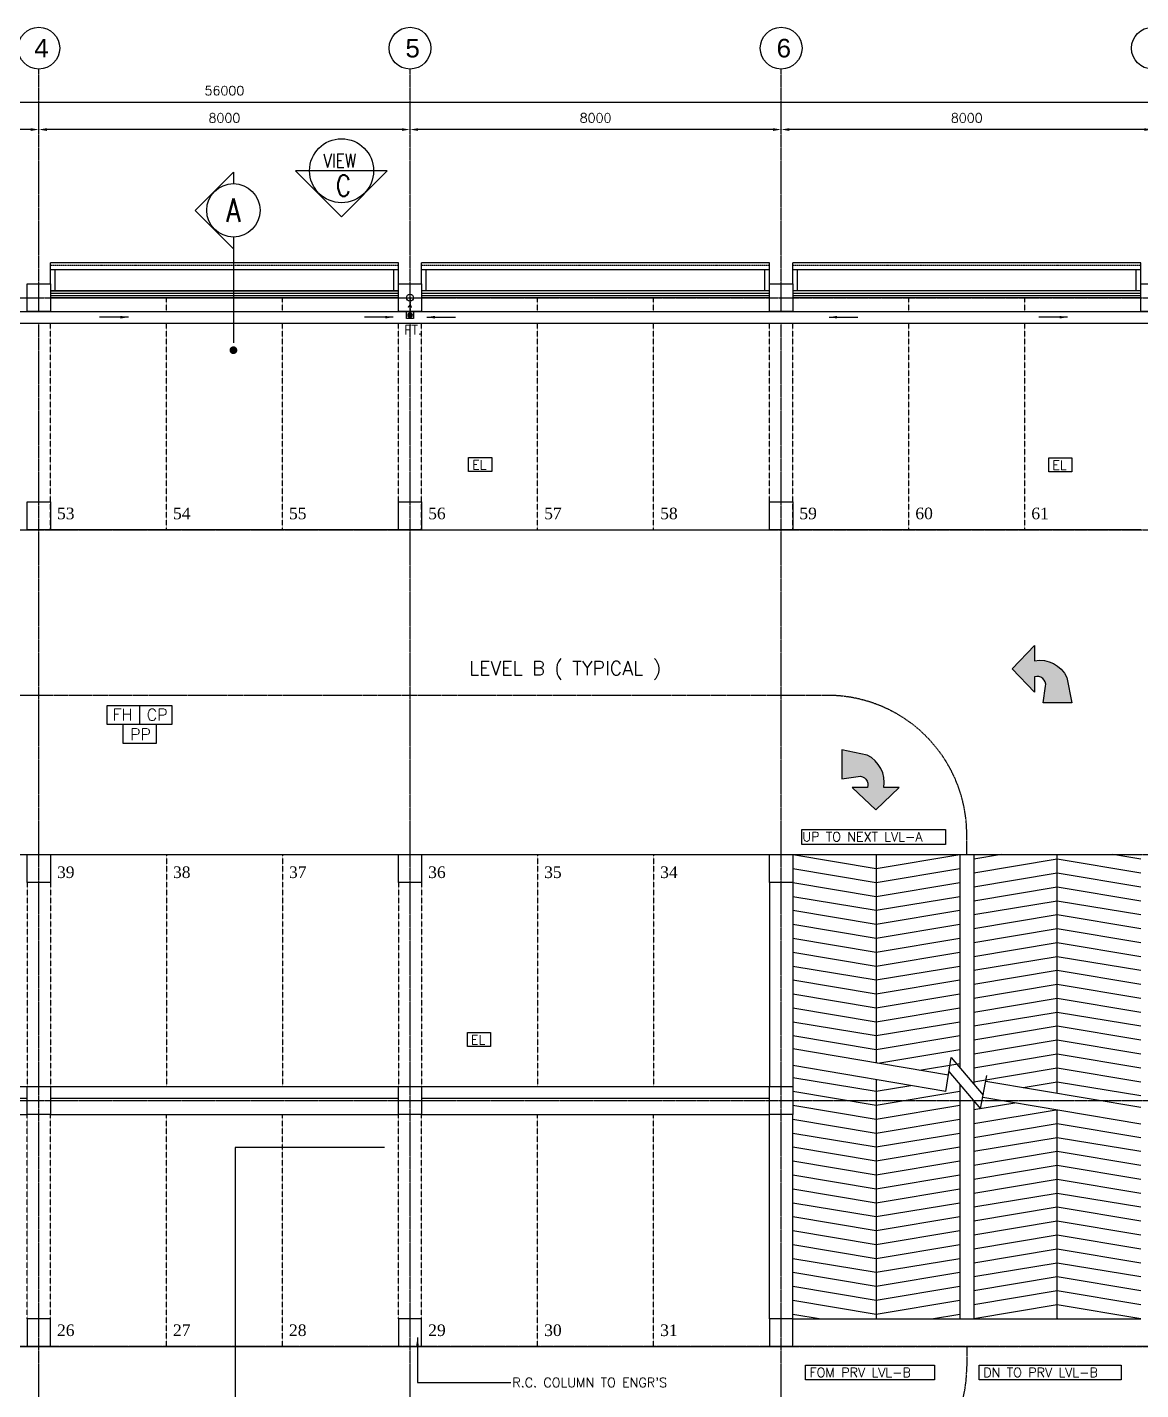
# Model space of a CAD drawing. Header units: millimetres. Extents: x -312260 to 194620, y -310600 to 21683.
# Drawn here: x -106208 to -82208, y -8150 to 21208 of the extents above; entities that cross this region are included whole.
import ezdxf
from ezdxf.enums import TextEntityAlignment as Align

# ---------------------------------------------------------------- set-up
doc = ezdxf.new("R2010")
doc.units = ezdxf.units.MM
doc.header["$LTSCALE"] = 5
doc.header["$MEASUREMENT"] = 0
doc.header["$PDMODE"] = 3
for name, pattern in [('CENTER', [2, 1.25, -0.25, 0.25, -0.25]), ('DASHDOT2', [0.5, 0.25, -0.125, 0, -0.125]), ('DASHEDX2', [1.5, 1, -0.5]), ('HIDDEN2', [0.1875, 0.125, -0.0625])]:
    doc.linetypes.add(name, pattern=pattern)
for name, color, linetype in [('ARROW', 254, 'Continuous'), ('beam_p', 1, 'Continuous'), ('col', 7, 'Continuous'), ('CP NUMBERING', 1, 'Continuous'), ('DIM', 7, 'Continuous'), ('DRAIN', 5, 'Continuous'), ('EL & K', 10, 'Continuous'), ('FIX', 5, 'Continuous'), ('GRID', 9, 'CENTER'), ('LEG-T', 7, 'Continuous'), ('MV', 7, 'Continuous'), ('parap', 7, 'Continuous'), ('park L', 9, 'DASHEDX2'), ('RAIL', 1, 'Continuous'), ('RWDP', 1, 'Continuous'), ('SPEC', 7, 'Continuous'), ('T35', 2, 'Continuous'), ('TEXT', 7, 'Continuous'), ('wall', 2, 'Continuous')]:
    doc.layers.add(name, color=color, linetype=linetype)
doc.styles.add('CARPARK NO', font='TIMES.TTF', dxfattribs={"height": 200})
doc.styles.add('E', font='ROMANS.SHX', dxfattribs={"width": 0.9})
doc.styles.add('HELV', font='HELV.shx')
doc.styles.add('ROMS', font='romans.shx', dxfattribs={"width": 0.8, "height": 230})
doc.styles.add('S100', font='ROMANS.shx', dxfattribs={"height": 200})
doc.dimstyles.new('S100', dxfattribs={"dimscale": 0, "dimtxt": 150, "dimasz": 175, "dimexe": 150, "dimexo": 150, "dimgap": 150, "dimtad": 1, "dimdec": 0, "dimzin": 0, "dimdsep": 46, "dimtxsty": 'S100', "dimcen": 0, "dimdle": 100, "dimclrd": 5, "dimclre": 5, "dimclrt": 1, "dimaunit": 1, "dimadec": 0, "dimazin": 0, "dimtfac": 1, "dimtdec": 0, "dimtofl": 0, "dimtmove": 1, "dimatfit": 3, "dimfxl": 1, "dimtolj": 1, "dimtzin": 0, "dimarcsym": 0})

# ---------------------------------------------------------------- blocks, each defined once
blk = doc.blocks.new('*D80')
at = {"layer": 'DEFPOINTS', "color": 0}
for p in [(-89958, 19004), (-89958, 19004), (-81958, 17546)]:
    blk.add_point(p, dxfattribs=at)
at = {"layer": 'DIM', "color": 5, "lineweight": -2}
for p, q in [((-81958, 17696), (-81958, 19154)), ((-82133, 19004), (-89783, 19004))]:
    blk.add_line(p, q, dxfattribs=at)
at = {"layer": 'DIM', "color": 5}
for points in [[(-89783, 19033), (-89783, 18974), (-89958, 19004)], [(-82133, 19033), (-82133, 18974), (-81958, 19004)]]:
    blk.add_solid(points, dxfattribs=at)
at = {"layer": 'DIM', "color": 1, "insert": (-85958, 19254), "char_height": 200, "attachment_point": 5, "style": 'S100'}
blk.add_mtext('\\A1;8000', dxfattribs=at)
blk = doc.blocks.new('*D81')
at = {"layer": 'DEFPOINTS', "color": 0}
for p in [(-97958, 19004), (-97958, 19004), (-89958, 19004)]:
    blk.add_point(p, dxfattribs=at)
at = {"layer": 'DIM', "color": 5, "lineweight": -2}
blk.add_line((-90133, 19004), (-97783, 19004), dxfattribs=at)
at = {"layer": 'DIM', "color": 5}
for points in [[(-97783, 19033), (-97783, 18974), (-97958, 19004)], [(-90133, 19033), (-90133, 18974), (-89958, 19004)]]:
    blk.add_solid(points, dxfattribs=at)
at = {"layer": 'DIM', "color": 1, "insert": (-93958, 19254), "char_height": 200, "attachment_point": 5, "style": 'S100'}
blk.add_mtext('\\A1;8000', dxfattribs=at)
blk = doc.blocks.new('*D82')
at = {"layer": 'DEFPOINTS', "color": 0}
for p in [(-105958, 19004), (-105958, 19004), (-97958, 19004)]:
    blk.add_point(p, dxfattribs=at)
at = {"layer": 'DIM', "color": 5, "lineweight": -2}
blk.add_line((-98133, 19004), (-105783, 19004), dxfattribs=at)
at = {"layer": 'DIM', "color": 5}
for points in [[(-105783, 19033), (-105783, 18974), (-105958, 19004)], [(-98133, 19033), (-98133, 18974), (-97958, 19004)]]:
    blk.add_solid(points, dxfattribs=at)
at = {"layer": 'DIM', "color": 1, "insert": (-101958, 19254), "char_height": 200, "attachment_point": 5, "style": 'S100'}
blk.add_mtext('\\A1;8000', dxfattribs=at)
blk = doc.blocks.new('*D83')
at = {"layer": 'DEFPOINTS', "color": 0}
for p in [(-113958, 19004), (-113958, 19004), (-105958, 19004)]:
    blk.add_point(p, dxfattribs=at)
at = {"layer": 'DIM', "color": 5, "lineweight": -2}
blk.add_line((-106133, 19004), (-113783, 19004), dxfattribs=at)
at = {"layer": 'DIM', "color": 5}
for points in [[(-113783, 19033), (-113783, 18974), (-113958, 19004)], [(-106133, 19033), (-106133, 18974), (-105958, 19004)]]:
    blk.add_solid(points, dxfattribs=at)
at = {"layer": 'DIM', "color": 1, "insert": (-109958, 19254), "char_height": 200, "attachment_point": 5, "style": 'S100'}
blk.add_mtext('\\A1;8000', dxfattribs=at)
blk = doc.blocks.new('*D86')
at = {"layer": 'DEFPOINTS', "color": 0}
for p in [(-73958, 19592), (-129958, 17225), (-73958, 17225)]:
    blk.add_point(p, dxfattribs=at)
at = {"layer": 'DIM', "color": 5, "lineweight": -2}
for p, q in [((-129958, 17375), (-129958, 19742)), ((-73958, 17375), (-73958, 19742)), ((-129783, 19592), (-74133, 19592))]:
    blk.add_line(p, q, dxfattribs=at)
at = {"layer": 'DIM', "color": 5}
for points in [[(-129783, 19621), (-129783, 19562), (-129958, 19592)], [(-74133, 19621), (-74133, 19562), (-73958, 19592)]]:
    blk.add_solid(points, dxfattribs=at)
at = {"layer": 'DIM', "color": 1, "insert": (-101958, 19842), "char_height": 200, "attachment_point": 5, "style": 'S100'}
blk.add_mtext('\\A1;56000', dxfattribs=at)
blk = doc.blocks.new('FT')
at = {"layer": 'FIX', "color": 6, "linetype": 'Continuous'}
for p, q in [((-102916, 3485), (-102974, 3542)), ((-102897, 3492), (-102966, 3561)), ((-102883, 3505), (-102953, 3575)), ((-102875, 3524), (-102934, 3583)), ((-102878, 3553), (-102905, 3580)), ((-102947, 3489), (-102969, 3511))]:
    blk.add_line(p, q, dxfattribs=at)
blk.add_lwpolyline([(-102849, 3609), (-102999, 3609), (-102999, 3459), (-102849, 3459)], close=True, dxfattribs=at)
blk.add_circle((-102924, 3534), 50, dxfattribs=at)

msp = doc.modelspace()

# ---------------------------------------------------------------- hatches: boundary and pattern name
at = {"layer": 'ARROW', "linetype": 'Continuous'}
for points in [[(-84258.2, 7007.8), (-84312.4, 6652.9), (-83689.8, 6652.9), (-83800.8, 7199.2, 0.3415961), (-84496, 7558.3), (-84496, 7889.9), (-84980.7, 7385.5), (-84496, 6881.1), (-84496, 7208.1, -0.5725495)], [(-88098.5, 4829), (-88425.5, 4829), (-87921.1, 4344.2), (-87416.7, 4829), (-87748.3, 4829, 0.3415961), (-88107.4, 5524.1), (-88653.7, 5635.1), (-88653.7, 5012.5), (-88298.8, 5066.7, -0.5725495)]]:
    msp.add_hatch(color=256, dxfattribs=at).paths.add_polyline_path(points)

# ---------------------------------------------------------------- linework, layer by layer
at = {"color": 3}
for p, q in [((-101764.1, 18085.4), (-102588.6, 17260.8)), ((-101764.1, 18085.4), (-101764.1, 17838.4)), ((-101764.1, 16436.3), (-102588.6, 17260.8)), ((-101764.1, 16688.4), (-101764.1, 16436.3)), ((-101764.1, 16436.3), (-101764.1, 14407))]:
    msp.add_line(p, q, dxfattribs=at)
for p, q in [((-98743.4, 18116.1), (-100123.4, 18116.1)), ((-103787.5, 6595.7), (-103787.5, 6185.1)), ((-103431.2, 6185.1), (-103431.2, 5774.4)), ((-89707.7, 3380.7), (-82207.7, 3380.7)), ((-89707.7, -6621.2), (-82207.7, -6621.2))]:
    msp.add_line(p, q)
at = {"color": 8}
for p, q in [((-89707.7, 3380.7), (-87907.7, 3080.7)), ((-87907.7, 3380.7), (-87907.7, -1107.2)), ((-87907.7, 3080.7), (-86107.7, 3380.7)), ((-85207.7, 3380.7), (-85807.7, 3280.7)), ((-84007.7, 3280.7), (-85807.7, 2980.7)), ((-84007.7, -1765.5), (-84007.7, 3380.7)), ((-82207.7, 2980.7), (-84007.7, 3280.7)), ((-82207.7, 3280.7), (-82807.7, 3380.7)), ((-89707.7, 3080.7), (-87907.7, 2780.7)), ((-87907.7, 2780.7), (-86107.7, 3080.7)), ((-84007.7, 2980.7), (-85807.7, 2680.7)), ((-82207.7, 2680.7), (-84007.7, 2980.7)), ((-89707.7, 2780.7), (-87907.7, 2480.7)), ((-87907.7, 2480.7), (-86107.7, 2780.7)), ((-84007.7, 2680.7), (-85807.7, 2380.7)), ((-82207.7, 2380.7), (-84007.7, 2680.7)), ((-89707.7, 2480.7), (-87907.7, 2180.7)), ((-87907.7, 2180.7), (-86107.7, 2480.7)), ((-84007.7, 2380.7), (-85807.7, 2080.7)), ((-82207.7, 2080.7), (-84007.7, 2380.7)), ((-89707.7, 2180.7), (-87907.7, 1880.7)), ((-87907.7, 1880.7), (-86107.7, 2180.7)), ((-84007.7, 2080.7), (-85807.7, 1780.7)), ((-82207.7, 1780.7), (-84007.7, 2080.7)), ((-89707.7, 1880.7), (-87907.7, 1580.7)), ((-87907.7, 1580.7), (-86107.7, 1880.7)), ((-84007.7, 1780.7), (-85807.7, 1480.7)), ((-82207.7, 1480.7), (-84007.7, 1780.7)), ((-89707.7, 1580.7), (-87907.7, 1280.7)), ((-87907.7, 1280.7), (-86107.7, 1580.7)), ((-84007.7, 1480.7), (-85807.7, 1180.7)), ((-82207.7, 1180.7), (-84007.7, 1480.7)), ((-89707.7, 1280.7), (-87907.7, 980.7)), ((-87907.7, 980.7), (-86107.7, 1280.7)), ((-84007.7, 1180.7), (-85807.7, 880.7)), ((-82207.7, 880.7), (-84007.7, 1180.7)), ((-89707.7, 980.7), (-87907.7, 680.7)), ((-87907.7, 680.7), (-86107.7, 980.7)), ((-84007.7, 880.7), (-85807.7, 580.7)), ((-82207.7, 580.7), (-84007.7, 880.7)), ((-89707.7, 680.7), (-87907.7, 380.7)), ((-87907.7, 380.7), (-86107.7, 680.7)), ((-89707.7, 380.7), (-87907.7, 80.7)), ((-87907.7, 80.7), (-86107.7, 380.7)), ((-84007.7, 580.7), (-85807.7, 280.7)), ((-82207.7, 280.7), (-84007.7, 580.7)), ((-89707.7, 80.7), (-87907.7, -219.3)), ((-87907.7, -219.3), (-86107.7, 80.7)), ((-84007.7, 280.7), (-85807.7, -19.3)), ((-82207.7, -19.3), (-84007.7, 280.7)), ((-89707.7, -219.3), (-87907.7, -519.3)), ((-87907.7, -519.3), (-86107.7, -219.3)), ((-84007.7, -19.3), (-85807.7, -319.3)), ((-82207.7, -319.3), (-84007.7, -19.3)), ((-89707.7, -519.3), (-87907.7, -819.3)), ((-87907.7, -819.3), (-86107.7, -519.3)), ((-84007.7, -319.3), (-85807.7, -619.3)), ((-82207.7, -619.3), (-84007.7, -319.3)), ((-87871.9, -1113.3), (-86107.7, -819.3)), ((-84007.7, -619.3), (-85807.7, -919.3)), ((-82207.7, -919.3), (-84007.7, -619.3)), ((-86977.6, -1264.2), (-86107.7, -1119.3)), ((-84007.7, -919.3), (-85807.7, -1219.3)), ((-82207.7, -1219.3), (-84007.7, -919.3)), ((-89707.7, -1419.3), (-87907.7, -1719.3)), ((-84007.7, -1219.3), (-85807.7, -1519.3)), ((-82207.7, -1519.3), (-84007.7, -1219.3)), ((-89707.7, -1719.3), (-87907.7, -2019.3)), ((-87907.7, -1468.4), (-87907.7, -6621.2)), ((-87907.7, -1719.3), (-87159.9, -1594.6)), ((-87907.7, -2019.3), (-86107.7, -1719.3)), ((-84007.7, -1519.3), (-84741.7, -1641.6)), ((-82207.7, -1819.3), (-84007.7, -1519.3)), ((-89707.7, -2019.3), (-87907.7, -2319.3)), ((-87907.7, -2319.3), (-86107.7, -2019.3)), ((-84924.1, -1972), (-85807.7, -2119.3)), ((-89707.7, -2319.3), (-87907.7, -2619.3)), ((-87907.7, -2619.3), (-86107.7, -2319.3)), ((-84029.8, -2122.9), (-85807.7, -2419.3)), ((-84007.7, -6621.2), (-84007.7, -2126.6)), ((-89707.7, -2619.3), (-87907.7, -2919.3)), ((-87907.7, -2919.3), (-86107.7, -2619.3)), ((-84007.7, -2419.3), (-85807.7, -2719.3)), ((-82207.7, -2719.3), (-84007.7, -2419.3)), ((-89707.7, -2919.3), (-87907.7, -3219.3)), ((-87907.7, -3219.3), (-86107.7, -2919.3)), ((-84007.7, -2719.3), (-85807.7, -3019.3)), ((-82207.7, -3019.3), (-84007.7, -2719.3)), ((-89707.7, -3219.3), (-87907.7, -3519.3)), ((-87907.7, -3519.3), (-86107.7, -3219.3)), ((-84007.7, -3019.3), (-85807.7, -3319.3)), ((-82207.7, -3319.3), (-84007.7, -3019.3)), ((-89707.7, -3519.3), (-87907.7, -3819.3)), ((-87907.7, -3819.3), (-86107.7, -3519.3)), ((-84007.7, -3319.3), (-85807.7, -3619.3)), ((-82207.7, -3619.3), (-84007.7, -3319.3)), ((-84007.7, -3619.3), (-85807.7, -3919.3)), ((-82207.7, -3919.3), (-84007.7, -3619.3)), ((-89707.7, -3819.3), (-87907.7, -4119.3)), ((-87907.7, -4119.3), (-86107.7, -3819.3)), ((-84007.7, -3919.3), (-85807.7, -4219.3)), ((-82207.7, -4219.3), (-84007.7, -3919.3)), ((-89707.7, -4119.3), (-87907.7, -4419.3)), ((-87907.7, -4419.3), (-86107.7, -4119.3)), ((-84007.7, -4219.3), (-85807.7, -4519.3)), ((-82207.7, -4519.3), (-84007.7, -4219.3)), ((-89707.7, -4419.3), (-87907.7, -4719.3)), ((-87907.7, -4719.3), (-86107.7, -4419.3)), ((-84007.7, -4519.3), (-85807.7, -4819.3)), ((-82207.7, -4819.3), (-84007.7, -4519.3)), ((-89707.7, -4719.3), (-87907.7, -5019.3)), ((-87907.7, -5019.3), (-86107.7, -4719.3)), ((-84007.7, -4819.3), (-85807.7, -5119.3)), ((-82207.7, -5119.3), (-84007.7, -4819.3)), ((-89707.7, -5019.3), (-87907.7, -5319.3)), ((-87907.7, -5319.3), (-86107.7, -5019.3)), ((-84007.7, -5119.3), (-85807.7, -5419.3)), ((-82207.7, -5419.3), (-84007.7, -5119.3)), ((-89707.7, -5319.3), (-87907.7, -5619.3)), ((-87907.7, -5619.3), (-86107.7, -5319.3)), ((-84007.7, -5419.3), (-85807.7, -5719.3)), ((-82207.7, -5719.3), (-84007.7, -5419.3)), ((-89707.7, -5619.3), (-87907.7, -5919.3)), ((-87907.7, -5919.3), (-86107.7, -5619.3)), ((-84007.7, -5719.3), (-85807.7, -6019.3)), ((-82207.7, -6019.3), (-84007.7, -5719.3)), ((-89707.7, -5919.3), (-87907.7, -6219.3)), ((-87907.7, -6219.3), (-86107.7, -5919.3)), ((-84007.7, -6019.3), (-85807.7, -6319.3)), ((-82207.7, -6319.3), (-84007.7, -6019.3)), ((-89707.7, -6219.3), (-87907.7, -6519.3)), ((-87907.7, -6519.3), (-86107.7, -6219.3)), ((-84007.7, -6319.3), (-85807.7, -6619.3)), ((-82207.7, -6619.3), (-84007.7, -6319.3)), ((-89707.7, -6519.3), (-89096.4, -6621.2)), ((-86719.1, -6621.2), (-86107.7, -6519.3)), ((-84007.7, -6619.3), (-84019.1, -6621.2)), ((-83996.4, -6621.2), (-84007.7, -6619.3))]:
    msp.add_line(p, q, dxfattribs=at)
at = {"color": 5}
for p, q in [((-86353, -1369.6), (-89707.7, -803.4)), ((-86409.9, -1721.2), (-89707.7, -1164.6)), ((-86409.9, -1721.2), (-86291.9, -992.3)), ((-86291.9, -992.3), (-85602.1, -1799.7)), ((-86341.1, -1295.9), (-85658.4, -2095.1)), ((-85658.4, -2095.1), (-85521.8, -1377.4)), ((-82207.7, -2069.3), (-85546.2, -1505.8)), ((-82207.7, -2430.4), (-85612.8, -1855.7))]:
    msp.add_line(p, q, dxfattribs=at)
at = {"color": 3, "const_width": 83.6}
msp.add_lwpolyline([(-101805.9, 14249, 1), (-101722.3, 14249, 1)], format="xyb", close=True, dxfattribs=at)
at = {"color": 1}
for points in [[(-89515.8, 3918.7), (-86412.8, 3918.7), (-86412.8, 3598.4), (-89515.8, 3598.4)], [(-89434.3, -7618.2), (-86656.4, -7618.2), (-86656.4, -7938.5), (-89434.3, -7938.5)], [(-85687.1, -7618.2), (-82633.1, -7618.2), (-82633.1, -7938.5), (-85687.1, -7938.5)]]:
    msp.add_lwpolyline(points, close=True, dxfattribs=at)
at = {"color": 3}
msp.add_lwpolyline([(-98507.6, -2933.3), (-101726.7, -2933.3), (-101726.7, -11103.6), (-105122.7, -11103.6)], dxfattribs=at)
for centre, radius in [((-99433.4, 18116.1), 690), ((-101764.1, 17263.4), 575)]:
    msp.add_circle(centre, radius, dxfattribs=at)
at = {"layer": 'ARROW', "linetype": 'Continuous', "flags": 128}
for points in [[(-84496, 7558.3, -0.3415961), (-83800.8, 7199.2), (-83689.8, 6652.9), (-84312.4, 6652.9), (-84258.2, 7007.8, 0.5725495), (-84496, 7208.1), (-84496, 6881.1), (-84980.7, 7385.5), (-84496, 7889.9), (-84496, 7558.3)], [(-87748.3, 4829, 0.3415961), (-88107.4, 5524.1), (-88653.7, 5635.1), (-88653.7, 5012.5), (-88298.8, 5066.7, -0.5725495), (-88098.5, 4829), (-88425.5, 4829), (-87921.1, 4344.2), (-87416.7, 4829), (-87748.3, 4829)]]:
    msp.add_lwpolyline(points, format="xyb", dxfattribs=at)
at = {"layer": 'beam_p', "ltscale": 2}
for p, q in [((-98207.7, 16130.7), (-105707.7, 16130.7)), ((-105707.7, 15680.7), (-105707.7, 16130.7)), ((-98207.7, 15980.7), (-105707.7, 15980.7)), ((-105607.7, 15530.7), (-105607.7, 15980.7)), ((-98307.7, 15530.7), (-98307.7, 15980.7)), ((-98207.7, 15680.7), (-98207.7, 16130.7)), ((-90207.7, 16130.7), (-97707.7, 16130.7)), ((-97707.7, 15680.7), (-97707.7, 16130.7)), ((-90207.7, 15980.7), (-97707.7, 15980.7)), ((-97607.7, 15530.7), (-97607.7, 15980.7)), ((-90307.7, 15530.7), (-90307.7, 15980.7)), ((-90207.7, 15680.7), (-90207.7, 16130.7)), ((-82207.7, 16130.7), (-89707.7, 16130.7)), ((-89707.7, 15680.7), (-89707.7, 16130.7)), ((-82207.7, 15980.7), (-89707.7, 15980.7)), ((-89607.7, 15530.7), (-89607.7, 15980.7)), ((-82307.7, 15530.7), (-82307.7, 15980.7)), ((-82207.7, 15680.7), (-82207.7, 16130.7)), ((-113707.7, -1619.3), (-106207.7, -1619.3)), ((-105707.7, -1619.3), (-98207.7, -1619.3)), ((-97707.7, -1619.3), (-90207.7, -1619.3)), ((-113707.7, -1869.3), (-106207.7, -1869.3)), ((-105707.7, -1869.3), (-98207.7, -1869.3)), ((-97707.7, -1869.3), (-90207.7, -1869.3)), ((-113707.7, -2219.3), (-106207.7, -2219.3)), ((-105707.7, -2219.3), (-98207.7, -2219.3)), ((-97707.7, -2219.3), (-90207.7, -2219.3))]:
    msp.add_line(p, q, dxfattribs=at)
at = {"layer": 'beam_p', "color": 5, "linetype": 'HIDDEN2', "ltscale": 2}
for p, q in [((-105707.7, 16080.7), (-98207.7, 16080.7)), ((-97707.7, 16080.7), (-90207.7, 16080.7)), ((-89707.7, 16080.7), (-82207.7, 16080.7))]:
    msp.add_line(p, q, dxfattribs=at)
at = {"layer": 'col', "color": 3}
for points in [[(-105707.7, 15080.7), (-106207.7, 15080.7), (-106207.7, 15680.7), (-105707.7, 15680.7)], [(-97707.7, 15080.7), (-98207.7, 15080.7), (-98207.7, 15680.7), (-97707.7, 15680.7)], [(-97707.7, 15080.7), (-98207.7, 15080.7), (-98207.7, 15680.7), (-97707.7, 15680.7)], [(-89707.7, 15080.7), (-90207.7, 15080.7), (-90207.7, 15680.7), (-89707.7, 15680.7)], [(-81707.7, 15080.7), (-82207.7, 15080.7), (-82207.7, 15680.7), (-81707.7, 15680.7)], [(-105707.7, 10380.7), (-106207.7, 10380.7), (-106207.7, 10980.7), (-105707.7, 10980.7)], [(-97707.7, 10380.7), (-98207.7, 10380.7), (-98207.7, 10980.7), (-97707.7, 10980.7)], [(-89707.7, 10380.7), (-90207.7, 10380.7), (-90207.7, 10980.7), (-89707.7, 10980.7)], [(-105707.7, 2780.7), (-106207.7, 2780.7), (-106207.7, 3380.7), (-105707.7, 3380.7)], [(-105707.7, 2780.7), (-106207.7, 2780.7), (-106207.7, 3380.7), (-105707.7, 3380.7)], [(-97707.7, 2780.7), (-98207.7, 2780.7), (-98207.7, 3380.7), (-97707.7, 3380.7)], [(-97707.7, 2780.7), (-98207.7, 2780.7), (-98207.7, 3380.7), (-97707.7, 3380.7)], [(-89707.7, 2780.7), (-90207.7, 2780.7), (-90207.7, 3380.7), (-89707.7, 3380.7)], [(-89707.7, 2780.7), (-90207.7, 2780.7), (-90207.7, 3380.7), (-89707.7, 3380.7)], [(-105707.7, -2219.3), (-106207.7, -2219.3), (-106207.7, -1619.3), (-105707.7, -1619.3)], [(-97707.7, -2219.3), (-98207.7, -2219.3), (-98207.7, -1619.3), (-97707.7, -1619.3)], [(-89707.7, -2219.3), (-90207.7, -2219.3), (-90207.7, -1619.3), (-89707.7, -1619.3)], [(-105707.7, -6619.3), (-106207.7, -6619.3), (-106207.7, -7219.3), (-105707.7, -7219.3)], [(-105707.7, -6619.3), (-106207.7, -6619.3), (-106207.7, -7219.3), (-105707.7, -7219.3)], [(-97707.7, -6619.3), (-98207.7, -6619.3), (-98207.7, -7219.3), (-97707.7, -7219.3)], [(-97707.7, -6619.3), (-98207.7, -6619.3), (-98207.7, -7219.3), (-97707.7, -7219.3)], [(-89707.7, -6619.3), (-90207.7, -6619.3), (-90207.7, -7219.3), (-89707.7, -7219.3)], [(-89707.7, -6619.3), (-90207.7, -6619.3), (-90207.7, -7219.3), (-89707.7, -7219.3)]]:
    msp.add_lwpolyline(points, close=True, dxfattribs=at)
at = {"layer": 'DRAIN'}
for p, q in [((-129407.7, 15080.7), (-74507.7, 15080.7)), ((-129407.7, 14830.7), (-74507.7, 14830.7))]:
    msp.add_line(p, q, dxfattribs=at)
at = {"layer": 'EL & K', "color": 10}
for points in [[(-96695.4, 11936.1), (-96195.4, 11936.1), (-96195.4, 11636.1), (-96695.4, 11636.1)], [(-84190.2, 11929.7), (-83690.2, 11929.7), (-83690.2, 11629.7), (-84190.2, 11629.7)], [(-96721.2, -451.4), (-96221.2, -451.4), (-96221.2, -751.4), (-96721.2, -751.4)]]:
    msp.add_lwpolyline(points, close=True, dxfattribs=at)
at = {"layer": 'GRID', "linetype": 'CENTER', "ltscale": 2}
for p, q in [((-105957.7, 15080.7), (-105957.7, 20308)), ((-97957.7, 15080.7), (-97957.7, 20308)), ((-89957.7, 15080.7), (-89957.7, 20308)), ((-137519.2, 15380.7), (-68329.3, 15380.7)), ((-105957.7, -21553.2), (-105957.7, 14830.7)), ((-97957.7, -21553.2), (-97957.7, 14830.7)), ((-89957.7, -21553.2), (-89957.7, 14830.7)), ((-137519.2, 10380.7), (-68329.3, 10380.7)), ((-137519.2, 3380.7), (-68329.3, 3380.7)), ((-137519.2, -1919.3), (-68329.3, -1919.3)), ((-137519.2, -7219.3), (-68329.3, -7219.3)), ((-66396.2, -7219.3), (-135586.2, -7219.3))]:
    msp.add_line(p, q, dxfattribs=at)
at = {"layer": 'GRID', "color": 7, "linetype": 'ByBlock'}
for centre in [(-105957.7, 20758), (-97957.7, 20758), (-89957.7, 20758), (-81957.7, 20758)]:
    msp.add_circle(centre, 450, dxfattribs=at)
at = {"layer": 'LEG-T'}
for p, q in [((-104484.6, 6595.7), (-103090.3, 6595.7)), ((-104484.6, 6185.1), (-104484.6, 6595.7)), ((-103090.3, 6595.7), (-103090.3, 6185.1)), ((-103090.3, 6185.1), (-104484.6, 6185.1)), ((-104143.7, 5774.4), (-104143.7, 6185.1)), ((-103431.2, 5774.4), (-104143.7, 5774.4))]:
    msp.add_line(p, q, dxfattribs=at)
at = {"layer": 'parap', "color": 0, "ltscale": 2}
for p, q in [((-98207.7, 15530.7), (-105707.7, 15530.7)), ((-105707.7, 15530.7), (-98207.7, 15530.7)), ((-98207.7, 15380.7), (-105707.7, 15380.7)), ((-105707.7, 15380.7), (-98207.7, 15380.7)), ((-90207.7, 15530.7), (-97707.7, 15530.7)), ((-90207.7, 15380.7), (-97707.7, 15380.7)), ((-82207.7, 15530.7), (-89707.7, 15530.7)), ((-82207.7, 15380.7), (-89707.7, 15380.7)), ((-86107.7, 3380.7), (-86107.7, -1207.9)), ((-85807.7, 3380.7), (-85807.7, -1559.1)), ((-90207.7, 2780.7), (-90207.7, -1619.3)), ((-89707.7, 2780.7), (-89707.7, -1619.3)), ((-89707.7, 2780.7), (-89707.7, -1619.3)), ((-86107.7, -1569.1), (-86107.7, -6621.2)), ((-85807.7, -1920.3), (-85807.7, -6621.2)), ((-90207.7, -6619.3), (-90207.7, -2219.3)), ((-89707.7, -6619.3), (-89707.7, -2219.3)), ((-89707.7, -6619.3), (-89707.7, -2219.3))]:
    msp.add_line(p, q, dxfattribs=at)
at = {"layer": 'park L'}
for p, q in [((-103207.7, 15080.7), (-103207.7, 15380.7)), ((-100707.7, 15080.7), (-100707.7, 15380.7)), ((-95207.7, 15080.7), (-95207.7, 15380.7)), ((-92707.7, 15080.7), (-92707.7, 15380.7)), ((-87207.7, 15080.7), (-87207.7, 15380.7)), ((-84707.7, 15080.7), (-84707.7, 15380.7)), ((-105707.7, 10380.7), (-105707.7, 14830.7)), ((-105707.7, 10980.7), (-105707.7, 14830.7)), ((-103207.7, 10380.7), (-103207.7, 14830.7)), ((-100707.7, 10380.7), (-100707.7, 14830.7)), ((-98207.7, 10380.7), (-98207.7, 14830.7)), ((-98207.7, 10980.7), (-98207.7, 14830.7)), ((-97707.7, 10380.7), (-97707.7, 14830.7)), ((-97707.7, 10980.7), (-97707.7, 14830.7)), ((-95207.7, 10380.7), (-95207.7, 14830.7)), ((-92707.7, 10380.7), (-92707.7, 14830.7)), ((-90207.7, 10380.7), (-90207.7, 14830.7)), ((-90207.7, 10980.7), (-90207.7, 14830.7)), ((-89707.7, 10380.7), (-89707.7, 14830.7)), ((-89707.7, 10980.7), (-89707.7, 14830.7)), ((-87207.7, 10380.7), (-87207.7, 14830.7)), ((-84707.7, 10380.7), (-84707.7, 14830.7)), ((-103207.7, 3380.7), (-103207.7, -1619.3)), ((-100707.7, 3380.7), (-100707.7, -1619.3)), ((-95207.7, 3380.7), (-95207.7, -1619.3)), ((-92707.7, 3380.7), (-92707.7, -1619.3)), ((-106207.7, 2780.7), (-106207.7, -1619.3)), ((-105707.7, 2780.7), (-105707.7, -1619.3)), ((-98207.7, 2780.7), (-98207.7, -1619.3)), ((-97707.7, 2780.7), (-97707.7, -1619.3)), ((-106207.7, -6619.3), (-106207.7, -2219.3)), ((-105707.7, -6619.3), (-105707.7, -2219.3)), ((-103207.7, -7219.3), (-103207.7, -2219.3)), ((-100707.7, -7219.3), (-100707.7, -2219.3)), ((-98207.7, -6619.3), (-98207.7, -2219.3)), ((-97707.7, -6619.3), (-97707.7, -2219.3)), ((-95207.7, -7219.3), (-95207.7, -2219.3)), ((-92707.7, -7219.3), (-92707.7, -2219.3))]:
    msp.add_line(p, q, dxfattribs=at)
at = {"layer": 'park L', "color": 8, "ltscale": 2}
for p, q in [((-98207.7, 10380.7), (-105707.7, 10380.7)), ((-97707.7, 10380.7), (-90207.7, 10380.7)), ((-82207.7, 10380.7), (-89707.7, 10380.7)), ((-105707.7, 3380.7), (-98207.7, 3380.7)), ((-97707.7, 3380.7), (-90207.7, 3380.7)), ((-105707.7, -7219.3), (-98207.7, -7219.3)), ((-97707.7, -7219.3), (-90207.7, -7219.3))]:
    msp.add_line(p, q, dxfattribs=at)
at = {"layer": 'RAIL', "color": 5, "ltscale": 1000}
for p, q in [((-105707.7, 15480.7), (-98207.7, 15480.7)), ((-105707.7, 15430.7), (-98207.7, 15430.7)), ((-97707.7, 15480.7), (-90207.7, 15480.7)), ((-97707.7, 15430.7), (-90207.7, 15430.7)), ((-89707.7, 15480.7), (-82207.7, 15480.7)), ((-89707.7, 15430.7), (-82207.7, 15430.7))]:
    msp.add_line(p, q, dxfattribs=at)
at = {"layer": 'RWDP', "color": 2, "linetype": 'DASHDOT2'}
for points in [[(-97957.7, 15380.7), (-97957.7, 15005.7)], [(-97996.4, 15173.3), (-97957.7, 15226.1), (-97920.8, 15175.1)]]:
    msp.add_lwpolyline(points, dxfattribs=at)
at = {"layer": 'RWDP'}
msp.add_circle((-97957.7, 15380.7), 75, dxfattribs=at)
at = {"layer": 'T35', "color": 3}
for p, q in [((-100426, 18116.1), (-99436.5, 17126.6)), ((-100123.4, 18116.1), (-100426, 18116.1)), ((-98447.1, 18116.1), (-99436.5, 17126.6)), ((-98447.1, 18116.1), (-98743.4, 18116.1))]:
    msp.add_line(p, q, dxfattribs=at)
at = {"layer": 'wall', "linetype": 'DASHEDX2', "ltscale": 3}
for points in [[(-85957.7, 3380.7), (-85957.7, 3811.6, 0.4142136), (-88957.7, 6811.6), (-114957.7, 6811.6, 0.4142136), (-117957.7, 3811.6), (-117957.7, 2780.7)], [(-85957.7, -7219.3), (-85957.7, -7650.1, -0.4142136), (-88957.7, -10650.1), (-114957.7, -10650.1, -0.4142136), (-117957.7, -7650.1), (-117957.7, -6619.3)]]:
    msp.add_lwpolyline(points, format="xyb", dxfattribs=at)

# ---------------------------------------------------------------- block references
at = {"layer": 'wall', "xscale": -1, "rotation": 180}
msp.add_blockref('FT', (4966.5, 18539.7), dxfattribs=at)

# ---------------------------------------------------------------- texts
at = {"color": 1, "style": 'S100'}
msp.add_text('FT.', height=200, rotation=0, dxfattribs=at).set_placement((-98079.7, 14585.8))
at = {"color": 3, "style": 'S100'}
msp.add_text('LEVEL B ( TYPICAL )', height=300, rotation=0, dxfattribs=at).set_placement((-96685.5, 7246.9))
at = {"color": 2, "style": 'S100'}
for s, p in [('UP TO NEXT LVL-A', (-89501.4, 3666.7)), ('FOM PRV LVL-B', (-89348.6, -7877)), ('DN TO PRV LVL-B', (-85601.4, -7877))]:
    msp.add_text(s, height=200, rotation=0, dxfattribs=at).set_placement(p)
at = {"layer": 'CP NUMBERING', "style": 'CARPARK NO'}
for s, p in [('53', (-105566.1, 10607.4)), ('54', (-103066.1, 10607.4)), ('55', (-100566.1, 10607.4)), ('56', (-97566.1, 10607.4)), ('57', (-95066.1, 10607.4)), ('58', (-92566.1, 10607.4)), ('59', (-89566.1, 10607.4)), ('60', (-87066.1, 10607.4)), ('61', (-84566.1, 10607.4)), ('39', (-105566.1, 2876.1)), ('38', (-103066.1, 2876.1)), ('37', (-100566.1, 2876.1)), ('36', (-97566.1, 2876.1)), ('35', (-95066.1, 2876.1)), ('34', (-92566.1, 2876.1)), ('26', (-105566.1, -6992.6)), ('27', (-103066.1, -6992.6)), ('28', (-100566.1, -6992.6)), ('29', (-97566.1, -6992.6)), ('30', (-95066.1, -6992.6)), ('31', (-92566.1, -6992.6))]:
    msp.add_text(s, height=250, dxfattribs=at).set_placement(p)
at = {"layer": 'EL & K', "color": 10, "style": 'ROMS'}
for p in [(-96619.5, 11678.7), (-84114.3, 11672.3), (-96645.4, -708.7)]:
    msp.add_text('EL', height=200, dxfattribs=at).set_placement(p)
at = {"layer": 'GRID', "color": 3, "linetype": 'ByBlock', "style": 'HELV'}
for s, p in [('4', (-106056.3, 20557.7)), ('5', (-98056.3, 20557.7)), ('6', (-90056.3, 20557.7))]:
    msp.add_text(s, height=400, dxfattribs=at).set_placement(p)
at = {"layer": 'LEG-T', "color": 2, "ltscale": 10, "style": 'S100'}
for s, p in [('FH', (-104152.6, 6399.1, 1943.7)), ('CP', (-103405.8, 6393.4, 1943.7)), ('PP', (-103766, 5971.4, 1943.7))]:
    msp.add_text(s, height=250, dxfattribs=at).set_placement(p, align=Align.MIDDLE)
at = {"layer": 'SPEC', "style": 'S100'}
msp.add_text("R.C. COLUMN TO ENGR'S", height=200, dxfattribs=at).set_placement((-95751.2, -8094.1))
at = {"layer": 'TEXT', "color": 2, "style": 'E', "width": 0.8}
for s, height, p in [('VIEW', 300, (-99825.9, 18183.3)), ('C', 450, (-99556.5, 17569.8))]:
    msp.add_text(s, height=height, dxfattribs=at).set_placement(p)
at = {"layer": 'TEXT', "color": 4, "style": 'E', "width": 0.8}
msp.add_text('A', height=500, dxfattribs=at).set_placement((-101914.6, 17016.4))

# ---------------------------------------------------------------- dimensions: what is measured, and where the dimension line sits
at = {"layer": 'DIM'}
dim = msp.add_aligned_dim(p1=(-129957.7, 17224.5), p2=(-73957.7, 17224.5), distance=2367, dimstyle='S100', override={"dimscale": 1}, dxfattribs=at)
dim.commit()
dim.dimension.update_dxf_attribs({"geometry": '*D86', "text_midpoint": (-101957.7, 19841.5)})
for base, p1, p2, picture, middle in [((-113957.7, 19003.5), (-105957.7, 19003.5), (-113957.7, 19003.5), '*D83', (-109957.7, 19253.5)), ((-105957.7, 19003.5), (-97957.7, 19003.5), (-105957.7, 19003.5), '*D82', (-101957.7, 19253.5)), ((-97957.7, 19003.5), (-89957.7, 19003.5), (-97957.7, 19003.5), '*D81', (-93957.7, 19253.5)), ((-89957.7, 19003.5), (-81957.7, 17546.2), (-89957.7, 19003.5), '*D80', (-85957.7, 19253.5))]:
    dim = msp.add_linear_dim(base=base, p1=p1, p2=p2, dimstyle='S100', override={"dimscale": 1}, dxfattribs=at)
    dim.commit()
    dim.dimension.update_dxf_attribs({"geometry": picture, "text_midpoint": middle})

# ---------------------------------------------------------------- leaders
at = {"layer": 'MV'}
msp.add_leader([(-97796.1, -7025.5), (-97796.1, -7993.3), (-95783, -7993.3)], dimstyle='S100', override={"dimscale": 1}, dxfattribs=at)
at = {"layer": 'RWDP'}
for points in [[(-104024.4, 14960.5), (-104648.2, 14960.5)], [(-98317.9, 14960.5), (-98941.6, 14960.5)], [(-97597.6, 14960.5), (-96973.9, 14960.5)], [(-88926.4, 14960.5), (-88302.7, 14960.5)], [(-83783.4, 14960.5), (-84407.2, 14960.5)]]:
    msp.add_leader(points, dimstyle='S100', override={"dimscale": 1, "dimtad": 0}, dxfattribs=at)

doc.saveas('drawing.dxf')
